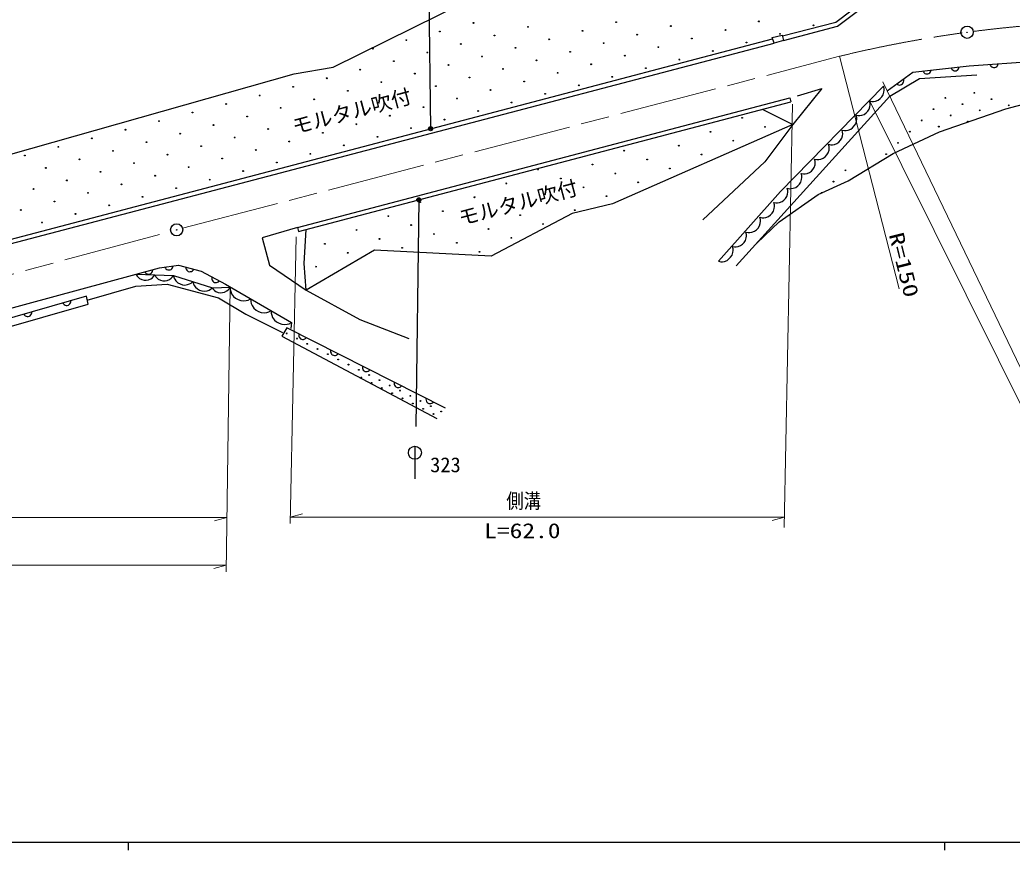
# Model space of a CAD drawing. Units: millimetres, scale not verified. Extents: x 27351 to 680000, y 20000 to 380000.
# Drawn here: x 254724 to 376306, y 204000 to 305796 of the extents above; entities that cross this region are included whole.
import ezdxf
from ezdxf.enums import TextEntityAlignment as Align

# ---------------------------------------------------------------- set-up
doc = ezdxf.new("R2010")
doc.units = ezdxf.units.MM
doc.header["$LTSCALE"] = 1000
doc.linetypes.add('CHAIN', pattern=[18.5, 12, -1.5, 3.5, -1.5])
for name, color, linetype, lineweight in [('M-BGD', 7, 'Continuous', 25), ('M-BMK', 2, 'CHAIN', 13), ('M-BMK-SRVR', 3, 'Continuous', 25), ('M-STR-HTXT', 7, 'Continuous', 13), ('M-STR-STRC', 7, 'Continuous', 25), ('M-TTL-BAND', 7, 'Continuous', 25)]:
    doc.layers.add(name, color=color, linetype=linetype, lineweight=lineweight)
doc.styles.add('ＭＳ ゴシック', font='')
doc.styles.get('ＭＳ ゴシック').set_extended_font_data('MS Gothic')

msp = doc.modelspace()

# ---------------------------------------------------------------- linework, layer by layer
at = {"layer": 'M-BGD'}
for p, q in [((354684, 305498), (359119, 308858)), ((293121, 299999), (309422, 308030)), ((354905, 305038), (359317, 308381)), ((348165, 303848), (354684, 305498)), ((348284, 303275), (354905, 305038)), ((237708, 274707), (346942, 303482)), ((237835, 274223), (347134, 302946)), ((346888, 303631), (348147, 303932)), ((347134, 302946), (346888, 303631)), ((348284, 303275), (347134, 302946)), ((348147, 303932), (348284, 303275)), ((371051, 300149), (387822, 301347)), ((373591, 300331), (373639, 300214)), ((374557, 300279), (374588, 300402)), ((253325, 289241), (288316, 299164)), ((288316, 299164), (293121, 299999)), ((361011, 297080), (364140, 299396)), ((364140, 299396), (371051, 300149)), ((365371, 299530), (365424, 299415)), ((365424, 299415), (365494, 299323)), ((365494, 299323), (365604, 299234)), ((365604, 299234), (365710, 299185)), ((365710, 299185), (365834, 299158)), ((365834, 299158), (365993, 299176)), ((365993, 299176), (366108, 299228)), ((366108, 299228), (366201, 299299)), ((366201, 299299), (366289, 299409)), ((366289, 299409), (366338, 299515)), ((366338, 299515), (366365, 299639)), ((368826, 299907), (368879, 299792)), ((368879, 299792), (368949, 299699)), ((368949, 299699), (369060, 299610)), ((369060, 299610), (369165, 299562)), ((369165, 299562), (369289, 299535)), ((369289, 299535), (369448, 299552)), ((369448, 299552), (369563, 299605)), ((369563, 299605), (369656, 299675)), ((369656, 299675), (369745, 299786)), ((369745, 299786), (369793, 299891)), ((369793, 299891), (369820, 300015)), ((373639, 300214), (373706, 300118)), ((373706, 300118), (373813, 300026)), ((373813, 300026), (373917, 299973)), ((373917, 299973), (374040, 299942)), ((374040, 299942), (374199, 299953)), ((374199, 299953), (374316, 300001)), ((374316, 300001), (374412, 300068)), ((374412, 300068), (374504, 300175)), ((374504, 300175), (374557, 300279)), ((361324, 296429), (364972, 298619)), ((362174, 297941), (362277, 297868)), ((362761, 297853), (362890, 297948)), ((362890, 297948), (362962, 298052)), ((362962, 298052), (363007, 298160)), ((363017, 298416), (362977, 298536)), ((363007, 298160), (363028, 298299)), ((363028, 298299), (363017, 298416)), ((364972, 298619), (371977, 299047)), ((347938, 284748), (360535, 297675)), ((352997, 297361), (349454, 292949)), ((349988, 296492), (352997, 297361)), ((360496, 296613), (360593, 296934)), ((360615, 297395), (360535, 297675)), ((360593, 296934), (360621, 297182)), ((360621, 297182), (360615, 297395)), ((362277, 297868), (362385, 297824)), ((362385, 297824), (362525, 297803)), ((362525, 297803), (362641, 297814)), ((362641, 297814), (362761, 297853)), ((288748, 280326), (349072, 296242)), ((288876, 279843), (349200, 295759)), ((342506, 275640), (361324, 296429)), ((349072, 296242), (349200, 295759)), ((358821, 295855), (359106, 295793)), ((358897, 295586), (358821, 295855)), ((358903, 295382), (358897, 295586)), ((359106, 295793), (359318, 295799)), ((359318, 295799), (359565, 295842)), ((359565, 295842), (359879, 295958)), ((359879, 295958), (360122, 296142)), ((360122, 296142), (360327, 296360)), ((360327, 296360), (360496, 296613)), ((375517, 294905), (380775, 296277)), ((345660, 294825), (349454, 292949)), ((358192, 294206), (358424, 294383)), ((358424, 294383), (358622, 294593)), ((358622, 294593), (358784, 294835)), ((358784, 294835), (358877, 295144)), ((358877, 295144), (358903, 295382)), ((367411, 292064), (375517, 294905)), ((356968, 292793), (357137, 293046)), ((357137, 293046), (357233, 293367)), ((357176, 294108), (357449, 294048)), ((357255, 293827), (357176, 294108)), ((357233, 293367), (357261, 293615)), ((357261, 293615), (357255, 293827)), ((357449, 294048), (357653, 294054)), ((357653, 294054), (357889, 294095)), ((357889, 294095), (358192, 294206)), ((349454, 292949), (327327, 283255)), ((349454, 292949), (345989, 288371)), ((355462, 292288), (355747, 292226)), ((355538, 292019), (355462, 292288)), ((355517, 291577), (355544, 291815)), ((355544, 291815), (355538, 292019)), ((355747, 292226), (355959, 292232)), ((355959, 292232), (356205, 292275)), ((356205, 292275), (356520, 292391)), ((356520, 292391), (356762, 292575)), ((356762, 292575), (356968, 292793)), ((361729, 289390), (367411, 292064)), ((354530, 290528), (354832, 290639)), ((354832, 290639), (355065, 290816)), ((355065, 290816), (355262, 291026)), ((355262, 291026), (355425, 291268)), ((355425, 291268), (355517, 291577)), ((353608, 289226), (353778, 289479)), ((353778, 289479), (353874, 289800)), ((353816, 290541), (354090, 290481)), ((353896, 290260), (353816, 290541)), ((353874, 289800), (353902, 290048)), ((353902, 290048), (353896, 290260)), ((354090, 290481), (354293, 290487)), ((354293, 290487), (354530, 290528)), ((356214, 286048), (361729, 289390)), ((345989, 288371), (338417, 281269)), ((352102, 288721), (352387, 288659)), ((352178, 288452), (352102, 288721)), ((352158, 288010), (352185, 288248)), ((352185, 288248), (352178, 288452)), ((352387, 288659), (352599, 288665)), ((352599, 288665), (352846, 288708)), ((352846, 288708), (353161, 288823)), ((353161, 288823), (353403, 289008)), ((353403, 289008), (353608, 289226)), ((350457, 286974), (350730, 286914)), ((350536, 286693), (350457, 286974)), ((350934, 286920), (351170, 286961)), ((351170, 286961), (351473, 287072)), ((351473, 287072), (351705, 287249)), ((351705, 287249), (351903, 287459)), ((351903, 287459), (352065, 287701)), ((352065, 287701), (352158, 288010)), ((350249, 285659), (350418, 285912)), ((350418, 285912), (350515, 286233)), ((350515, 286233), (350543, 286481)), ((350543, 286481), (350536, 286693)), ((350730, 286914), (350934, 286920)), ((352538, 284377), (356214, 286048)), ((340334, 276225), (347938, 284748)), ((348743, 285154), (349028, 285092)), ((348819, 284885), (348743, 285154)), ((348798, 284443), (348825, 284681)), ((348825, 284681), (348819, 284885)), ((349028, 285092), (349240, 285098)), ((349240, 285098), (349486, 285141)), ((349486, 285141), (349801, 285256)), ((349801, 285256), (350043, 285441)), ((350043, 285441), (350249, 285659)), ((347098, 283407), (347371, 283347)), ((347177, 283126), (347098, 283407)), ((347371, 283347), (347575, 283353)), ((347575, 283353), (347811, 283394)), ((347775, 281034), (352538, 284377)), ((347811, 283394), (348113, 283505)), ((348113, 283505), (348346, 283682)), ((348346, 283682), (348543, 283892)), ((348543, 283892), (348706, 284134)), ((348706, 284134), (348798, 284443)), ((327327, 283255), (322380, 282052)), ((346684, 281873), (346889, 282092)), ((346889, 282092), (347059, 282344)), ((347059, 282344), (347155, 282666)), ((347155, 282666), (347183, 282914)), ((347183, 282914), (347177, 283126)), ((322380, 282052), (312486, 276838)), ((345028, 278426), (347775, 281034)), ((345384, 281587), (345668, 281525)), ((345463, 281306), (345384, 281587)), ((345441, 280846), (345469, 281094)), ((345469, 281094), (345463, 281306)), ((345668, 281525), (345880, 281531)), ((345880, 281531), (346127, 281574)), ((346127, 281574), (346442, 281689)), ((346442, 281689), (346684, 281873)), ((288748, 280326), (284396, 279076)), ((288748, 280326), (288876, 279843)), ((289548, 275940), (289797, 280086)), ((343670, 279767), (343954, 279705)), ((343746, 279498), (343670, 279767)), ((343954, 279705), (344166, 279711)), ((344166, 279711), (344413, 279754)), ((344413, 279754), (344728, 279869)), ((344728, 279869), (344970, 280053)), ((344970, 280053), (345175, 280272)), ((345175, 280272), (345345, 280525)), ((345345, 280525), (345441, 280846)), ((284396, 279076), (285332, 275734)), ((343272, 278295), (343470, 278505)), ((343470, 278505), (343632, 278747)), ((343632, 278747), (343725, 279055)), ((343725, 279055), (343752, 279294)), ((343752, 279294), (343746, 279498)), ((298171, 277545), (289815, 272665)), ((312486, 276838), (298171, 277545)), ((341985, 276957), (342082, 277279)), ((342024, 278020), (342298, 277960)), ((342103, 277739), (342024, 278020)), ((342082, 277279), (342110, 277527)), ((342110, 277527), (342103, 277739)), ((342298, 277960), (342501, 277966)), ((342501, 277966), (342738, 278007)), ((342738, 278007), (343040, 278118)), ((343040, 278118), (343272, 278295)), ((340310, 276200), (340595, 276138)), ((340595, 276138), (340807, 276144)), ((340807, 276144), (341053, 276187)), ((341053, 276187), (341368, 276302)), ((341368, 276302), (341610, 276486)), ((341610, 276486), (341816, 276705)), ((341816, 276705), (341985, 276957)), ((268993, 274617), (271824, 275388)), ((270035, 274901), (270105, 274795)), ((270105, 274795), (270189, 274715)), ((270810, 274718), (270891, 274802)), ((270891, 274802), (270961, 274925)), ((270961, 274925), (270993, 275037)), ((270993, 275037), (271000, 275163)), ((271824, 275388), (274163, 275722)), ((272499, 275484), (272555, 275371)), ((272555, 275371), (272629, 275280)), ((272629, 275280), (272742, 275196)), ((272742, 275196), (272849, 275150)), ((272849, 275150), (272974, 275128)), ((272974, 275128), (273132, 275150)), ((273132, 275150), (273245, 275207)), ((273245, 275207), (273336, 275280)), ((273336, 275280), (273421, 275394)), ((273421, 275394), (273466, 275501)), ((273466, 275501), (273489, 275625)), ((274163, 275722), (276921, 274970)), ((275060, 275477), (275067, 275351)), ((275067, 275351), (275098, 275239)), ((275098, 275239), (275169, 275116)), ((275169, 275116), (275249, 275032)), ((275249, 275032), (275355, 274962)), ((275355, 274962), (275509, 274920)), ((275509, 274920), (275635, 274927)), ((275635, 274927), (275747, 274958)), ((275747, 274958), (275870, 275028)), ((275870, 275028), (275954, 275109)), ((275954, 275109), (276025, 275214)), ((276921, 274970), (279929, 273382)), ((285332, 275734), (289815, 272665)), ((289815, 272665), (289548, 275940)), ((238681, 266366), (268993, 274617)), ((268948, 274619), (269079, 274384)), ((268993, 274617), (273546, 274463)), ((269079, 274384), (269212, 274242)), ((269212, 274242), (269391, 274097)), ((269391, 274097), (269662, 273950)), ((269662, 273950), (269936, 273895)), ((269936, 273895), (270212, 273885)), ((270189, 274715), (270312, 274644)), ((270212, 273885), (270490, 273922)), ((270312, 274644), (270424, 274613)), ((270424, 274613), (270550, 274606)), ((270490, 273922), (270770, 274051)), ((270550, 274606), (270705, 274648)), ((270705, 274648), (270810, 274718)), ((270770, 274051), (270959, 274182)), ((270959, 274182), (271101, 274316)), ((271101, 274316), (271247, 274541)), ((271247, 274541), (271377, 274306)), ((271377, 274306), (271510, 274164)), ((271510, 274164), (271690, 274020)), ((271690, 274020), (271961, 273872)), ((271961, 273872), (272235, 273817)), ((272235, 273817), (272511, 273808)), ((272511, 273808), (272788, 273844)), ((272788, 273844), (273069, 273973)), ((273069, 273973), (273257, 274105)), ((273257, 274105), (273400, 274238)), ((273400, 274238), (273546, 274463)), ((273541, 274465), (273609, 274181)), ((273546, 274463), (278309, 272959)), ((273609, 274181), (273706, 273993)), ((273706, 273993), (273852, 273790)), ((273852, 273790), (274093, 273556)), ((275706, 273519), (275925, 273712)), ((275925, 273712), (275993, 273428)), ((278264, 274251), (278242, 274126)), ((278242, 274126), (278248, 274010)), ((278248, 274010), (278289, 273874)), ((278289, 273874), (278349, 273774)), ((278349, 273774), (278436, 273682)), ((278436, 273682), (278577, 273607)), ((278577, 273607), (278701, 273585)), ((278701, 273585), (278818, 273591)), ((278818, 273591), (278953, 273632)), ((278953, 273632), (279053, 273692)), ((279053, 273692), (279145, 273779)), ((262982, 271428), (268950, 273126)), ((268950, 273126), (272794, 273377)), ((272794, 273377), (279061, 271706)), ((274093, 273556), (274364, 273418)), ((274364, 273418), (274650, 273328)), ((274650, 273328), (274951, 273285)), ((274951, 273285), (275282, 273338)), ((275282, 273338), (275518, 273421)), ((275518, 273421), (275706, 273519)), ((275993, 273428), (276090, 273240)), ((276090, 273240), (276236, 273037)), ((276236, 273037), (276477, 272803)), ((276477, 272803), (276748, 272665)), ((276748, 272665), (277034, 272575)), ((277034, 272575), (277335, 272532)), ((277335, 272532), (277666, 272585)), ((277666, 272585), (277902, 272668)), ((277902, 272668), (278090, 272766)), ((278090, 272766), (278309, 272959)), ((278290, 272958), (278432, 272744)), ((278309, 272959), (280553, 273022)), ((278432, 272744), (278570, 272619)), ((278570, 272619), (278752, 272495)), ((278752, 272495), (279022, 272375)), ((279022, 272375), (279288, 272343)), ((279288, 272343), (279551, 272356)), ((279551, 272356), (279813, 272412)), ((279813, 272412), (280071, 272556)), ((279929, 273382), (288025, 268707)), ((280071, 272556), (280240, 272696)), ((280240, 272696), (280366, 272834)), ((280366, 272834), (280488, 273060)), ((280491, 273058), (280497, 272719)), ((280497, 272719), (280561, 272482)), ((280561, 272482), (280675, 272215)), ((289815, 272665), (296366, 269055)), ((262876, 271903), (243731, 266395)), ((260928, 271114), (260958, 271226)), ((260958, 271226), (260963, 271353)), ((263090, 270940), (262876, 271903)), ((279061, 271706), (282403, 269700)), ((280675, 272215), (280889, 271890)), ((280889, 271890), (281161, 271666)), ((281161, 271666), (281463, 271492)), ((281463, 271492), (281793, 271368)), ((281793, 271368), (282181, 271345)), ((282181, 271345), (282469, 271380)), ((282469, 271380), (282707, 271443)), ((282707, 271443), (283003, 271607)), ((283003, 271607), (283008, 271269)), ((283008, 271269), (283072, 271031)), ((243965, 265466), (263090, 270940)), ((256172, 269849), (256177, 269976)), ((260002, 271076), (260074, 270972)), ((260074, 270972), (260159, 270892)), ((260159, 270892), (260283, 270824)), ((260283, 270824), (260396, 270794)), ((260396, 270794), (260522, 270789)), ((260522, 270789), (260676, 270833)), ((260676, 270833), (260780, 270905)), ((260780, 270905), (260860, 270990)), ((260860, 270990), (260928, 271114)), ((283072, 271031), (283186, 270765)), ((283186, 270765), (283400, 270440)), ((283400, 270440), (283673, 270216)), ((283673, 270216), (283974, 270042)), ((283974, 270042), (284304, 269918)), ((284304, 269918), (284693, 269895)), ((284693, 269895), (284981, 269929)), ((284981, 269929), (285218, 269993)), ((285218, 269993), (285514, 270157)), ((285514, 270157), (285520, 269819)), ((255216, 269699), (255288, 269595)), ((255288, 269595), (255373, 269515)), ((255373, 269515), (255497, 269447)), ((255497, 269447), (255609, 269417)), ((255609, 269417), (255736, 269412)), ((255736, 269412), (255890, 269456)), ((255890, 269456), (255994, 269527)), ((255994, 269527), (256073, 269613)), ((256073, 269613), (256142, 269737)), ((256142, 269737), (256172, 269849)), ((282403, 269700), (286916, 267444)), ((285520, 269819), (285583, 269581)), ((285583, 269581), (285697, 269315)), ((285697, 269315), (285912, 268990)), ((285912, 268990), (286184, 268766)), ((286184, 268766), (286485, 268592)), ((287730, 268543), (288025, 268707)), ((288025, 268707), (287940, 267937)), ((296366, 269055), (302383, 266715)), ((286485, 268592), (286816, 268468)), ((286816, 268468), (287204, 268444)), ((287417, 268029), (286832, 267026)), ((287204, 268444), (287492, 268479)), ((306896, 258190), (287417, 268029)), ((287492, 268479), (287730, 268543)), ((286832, 267026), (305810, 256937)), ((288919, 267270), (288900, 267145)), ((288900, 267145), (288909, 267029)), ((288909, 267029), (288953, 266895)), ((288953, 266895), (289015, 266796)), ((289015, 266796), (289104, 266706)), ((289104, 266706), (289247, 266634)), ((289247, 266634), (289372, 266616)), ((289372, 266616), (289488, 266624)), ((289488, 266624), (289623, 266668)), ((289623, 266668), (289721, 266730)), ((289721, 266730), (289811, 266820)), ((292814, 265303), (292796, 265178)), ((292796, 265178), (292805, 265061)), ((292805, 265061), (292849, 264927)), ((292849, 264927), (292911, 264828)), ((292911, 264828), (293000, 264738)), ((293000, 264738), (293143, 264666)), ((293143, 264666), (293268, 264648)), ((293268, 264648), (293384, 264656)), ((293384, 264656), (293519, 264701)), ((293519, 264701), (293617, 264763)), ((293617, 264763), (293707, 264852)), ((296710, 263335), (296692, 263210)), ((296692, 263210), (296700, 263094)), ((296700, 263094), (296745, 262959)), ((296745, 262959), (296807, 262861)), ((296807, 262861), (296896, 262771)), ((296896, 262771), (297039, 262699)), ((297039, 262699), (297164, 262680)), ((297164, 262680), (297280, 262689)), ((297280, 262689), (297415, 262733)), ((297415, 262733), (297513, 262795)), ((297513, 262795), (297603, 262884)), ((300606, 261367), (300588, 261242)), ((300588, 261242), (300596, 261126)), ((300596, 261126), (300640, 260992)), ((300640, 260992), (300703, 260893)), ((300703, 260893), (300792, 260803)), ((300792, 260803), (300935, 260731)), ((300935, 260731), (301060, 260713)), ((301060, 260713), (301176, 260721)), ((301176, 260721), (301310, 260765)), ((301310, 260765), (301409, 260827)), ((301409, 260827), (301499, 260917)), ((304502, 259400), (304484, 259275)), ((304484, 259275), (304492, 259158)), ((304492, 259158), (304536, 259024)), ((304536, 259024), (304599, 258925)), ((304599, 258925), (304688, 258835)), ((304688, 258835), (304831, 258763)), ((304831, 258763), (304956, 258745)), ((304956, 258745), (305072, 258753)), ((305072, 258753), (305206, 258798)), ((305206, 258798), (305305, 258860)), ((305305, 258860), (305395, 258949))]:
    msp.add_line(p, q, dxfattribs=at)
for centre in [(310295, 305415), (327787, 305509), (345280, 305603), (351971, 305125), (306184, 304364), (316986, 304937), (323677, 304458), (330368, 303980), (334479, 305031), (341170, 304552), (347861, 304074), (302074, 303313), (308765, 302834), (312876, 303885), (319567, 303407), (326258, 302928), (337059, 303501), (343750, 303023), (297964, 302262), (304655, 301783), (315456, 302356), (322147, 301877), (332949, 302450), (339640, 301971), (300545, 300732), (311346, 301305), (318037, 300826), (324728, 300348), (328839, 301399), (335530, 300920), (296434, 299681), (303125, 299202), (307236, 300254), (313927, 299775), (320618, 299297), (331419, 299869), (292324, 298630), (299015, 298151), (309816, 298724), (316508, 298245), (327309, 298818), (288213, 297579), (294905, 297100), (305706, 297673), (312397, 297194), (319088, 296716), (323199, 297767), (371675, 296836), (279993, 295476), (284103, 296527), (290794, 296049), (308287, 296143), (314978, 295665), (368122, 296221), (370225, 295459), (373777, 296075), (275882, 294425), (286684, 294998), (304176, 295092), (310868, 294614), (366672, 294843), (372327, 294697), (375880, 295313), (271772, 293374), (282573, 293947), (295956, 292990), (300066, 294041), (306757, 293562), (343234, 293775), (365222, 293466), (368775, 294082), (370877, 293320), (267662, 292323), (274353, 291844), (278463, 292896), (285154, 292417), (291845, 291939), (302647, 292511), (339347, 292073), (346028, 292683), (363772, 292089), (367324, 292704), (263551, 291272), (270242, 290793), (281044, 291366), (287735, 290887), (298536, 291460), (342142, 290981), (362322, 290712), (259441, 290221), (266132, 289742), (276933, 290315), (283625, 289836), (290316, 289358), (294426, 290409), (328781, 289760), (335461, 290370), (360871, 289334), (255330, 289169), (262022, 288691), (268713, 288213), (272823, 289264), (279514, 288785), (286205, 288307), (331575, 288668), (338256, 289278), (257911, 287640), (264602, 287161), (275404, 287734), (282095, 287256), (318214, 287447), (324895, 288057), (327689, 286965), (334369, 287576), (355868, 287342), (260492, 286110), (271293, 286683), (277985, 286204), (314328, 285744), (321009, 286355), (330483, 285874), (354418, 285964), (256382, 285059), (263073, 284581), (267183, 285632), (273874, 285153), (323803, 285263), (352968, 284587), (258962, 283529), (269764, 284102), (303762, 283432), (310442, 284042), (326597, 284171), (254852, 282478), (265654, 283051), (306556, 282340), (322711, 282469), (257433, 280949), (261543, 282000), (299876, 281729), (316031, 281858), (295990, 280027), (302670, 280637), (312145, 280156), (318825, 280766), (298784, 278935), (305464, 279545), (308258, 278454), (314939, 279064), (292104, 278324), (294898, 277233), (301578, 277843), (311053, 277362), (291012, 275530), (287416, 267353), (288678, 266715), (289941, 266078), (291203, 265440), (292465, 264803), (293728, 264165), (294990, 263528), (296252, 262890), (296565, 261940), (297515, 262252), (298777, 261615), (297827, 261302), (299089, 260665), (300039, 260977), (301302, 260340), (300352, 260027), (301614, 259390), (302564, 259702), (303826, 259065), (302877, 258752), (304139, 258115), (305089, 258427), (306351, 257790), (305401, 257477)]:
    msp.add_circle(centre, 50, dxfattribs=at)
at = {"layer": 'M-BMK'}
for p, q in [((274664, 280237), (355157, 301325)), ((206657, 261943), (273214, 279852))]:
    msp.add_line(p, q, dxfattribs=at)
msp.add_arc((390733, 155605), 150000, 85.65934, 103.7198, dxfattribs=at)
at = {"layer": 'M-BMK-SRVR'}
for centre, radius in [((370781, 304272), 750), ((370781, 304272), 30), ((273938, 280047), 750), ((273938, 280047), 30)]:
    msp.add_circle(centre, radius, dxfattribs=at)
at = {"layer": 'M-STR-HTXT'}
for p, q in [((355157, 301325), (362444, 272803)), ((360472, 298201), (378958, 259755)), ((349385, 295446), (348371, 243547)), ((358812, 295907), (378592, 256142)), ((288565, 279201), (287825, 244036)), ((280488, 273060), (279985, 238124)), ((214286, 244783), (280081, 244783)), ((280081, 244783), (278581, 244363)), ((287842, 244819), (289342, 245239)), ((287842, 244819), (348395, 244819)), ((348395, 244819), (346895, 244399)), ((159043, 238938), (279996, 238938)), ((279996, 238938), (278496, 238518))]:
    msp.add_line(p, q, dxfattribs=at)
at = {"layer": 'M-STR-STRC'}
for p, q in [((304624, 325000), (305052, 292447)), ((303609, 283730), (303225, 255943)), ((303133, 253520), (303133, 249520))]:
    msp.add_line(p, q, dxfattribs=at)
for centre, radius in [((305052, 292447), 250), ((305052, 292447), 150), ((305052, 292447), 50), ((303609, 283730), 250), ((303609, 283730), 150), ((303609, 283730), 50), ((303133, 252720), 800)]:
    msp.add_circle(centre, radius, dxfattribs=at)
at = {"layer": 'M-TTL-BAND'}
for p, q in [((40000, 205000), (579000, 205000)), ((268000, 205000), (268000, 204000)), ((368000, 205000), (368000, 204000))]:
    msp.add_line(p, q, dxfattribs=at)

# ---------------------------------------------------------------- texts
at = {"layer": 'M-BGD', "style": 'ＭＳ ゴシック'}
for p in [(288525, 291227), (308900, 280016)]:
    msp.add_text('モルタル吹付', height=1833, rotation=15, dxfattribs=at).set_placement(p, align=Align.BOTTOM_LEFT)
at = {"layer": 'M-STR-HTXT', "style": 'ＭＳ ゴシック', "width": 1.3}
msp.add_text('R=150', height=1833, rotation=284, dxfattribs=at).set_placement((360650, 279340), align=Align.BOTTOM_LEFT)
at = {"layer": 'M-STR-HTXT', "style": 'ＭＳ ゴシック'}
for s, width, p in [('側溝', 0.85, (314333, 245352)), ('L=62.0', 1.25, (311617, 241698))]:
    msp.add_text(s, height=1833, dxfattribs=dict(at, width=width)).set_placement(p, align=Align.BOTTOM_LEFT)
at = {"layer": 'M-STR-STRC', "style": 'ＭＳ ゴシック'}
msp.add_text('323', height=1833, dxfattribs=at).set_placement((305001, 249779), align=Align.BOTTOM_LEFT)

doc.saveas('drawing.dxf')
